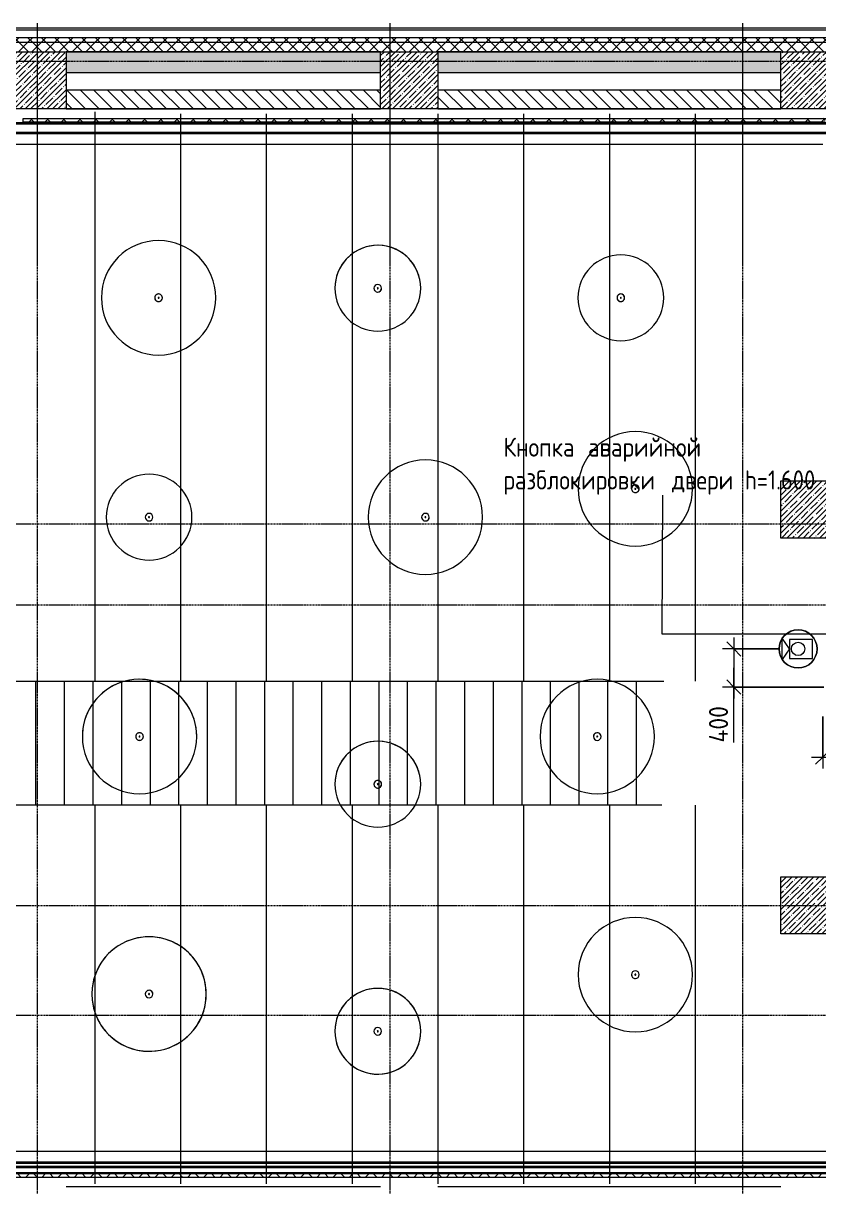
# Model space of a CAD drawing. Header units: millimetres. Extents: x -3917 to 185442, y -8553 to 29000.
# Drawn here: x 22060 to 30407, y 15200 to 27398 of the extents above; entities that cross this region are included whole.
import ezdxf

# ---------------------------------------------------------------- set-up
doc = ezdxf.new("R2010")
doc.units = ezdxf.units.MM
doc.linetypes.add('Осевая', pattern=[31.75, 6.35, -4.7625, 15.875, -4.7625])
for name, color, linetype, lineweight in [('A-ANNO-DIMS', 7, 'Continuous', 9), ('A-ANNO-DIMS-100', 7, 'Continuous', 9), ('A-DETL', 7, 'Continuous', 9), ('A-WALL', 7, 'Continuous', 9), ('A-WALL-3', 7, 'Continuous', 35), ('I-WALL', 7, 'Continuous', 9), ('S-COLS', 7, 'Continuous', 9), ('Оси', 7, 'Continuous', 9), ('Оси-2', 7, 'Осевая', 9)]:
    doc.layers.add(name, color=color, linetype=linetype, lineweight=lineweight)
for name, color, linetype, lineweight, true_color in [('A-WALL-1', 7, 'Continuous', 9, 0x3c3c3c), ('A-WALL-2', 7, 'Continuous', 9, 0x535353), ('A-WALL-FNSH-1', 7, 'Continuous', 9, 0x3c3c3c), ('E-LITE-EQPM-1', 7, 'Continuous', 9, 0xff8080), ('G-ANNO-TEXT-1', 7, 'Continuous', 9, 0x3c3c3c), ('Q-SPCQ-1', 7, 'Continuous', 9, 0x008040), ('S-COLS-1', 9, 'Continuous', 9, 0x808080), ('S-COLS-2', 7, 'Continuous', 9, 0x3c3c3c)]:
    doc.layers.add(name, color=color, linetype=linetype, lineweight=lineweight, true_color=true_color)
doc.styles.add('GOST Common_1', font='GOST_Common.ttf', dxfattribs={"width": 0.9, "height": 200})
doc.styles.add('ISOCPEUR', font='isocpeur.ttf', dxfattribs={"width": 0.9, "height": 250})
doc.styles.add('ISOCPEUR_1', font='isocpeur.ttf', dxfattribs={"width": 0.9, "height": 200})
doc.dimstyles.new('ISO-2_0_0_9К_Средний_округл2', dxfattribs={"dimscale": 304.8, "dimtxt": 199.196235, "dimasz": 0.492126, "dimexe": 0.393701, "dimexo": 0, "dimgap": 0, "dimtad": 1, "dimdec": 0, "dimrnd": 10, "dimzin": 0, "dimdsep": 46, "dimtxsty": 'ISOCPEUR_1', "dimblk1": 'OBLIQUE', "dimblk2": 'OBLIQUE', "dimsah": 1, "dimcen": 0.09, "dimdle": 0.393701, "dimazin": 0, "dimtfac": 1, "dimtdec": 4, "dimtix": 1, "dimtmove": 1, "dimatfit": 3, "dimfxl": 1, "dimtvp": 1, "dimtolj": 1, "dimtzin": 0, "dimarcsym": 2})
doc.dimstyles.new('ISO-2_5_0_9К_БОЛЬШОЙ', dxfattribs={"dimscale": 304.8, "dimtxt": 248.995294, "dimasz": 0.492126, "dimexe": 0.393701, "dimexo": 0.984252, "dimgap": 0, "dimtad": 1, "dimdec": 0, "dimrnd": 10, "dimzin": 0, "dimdsep": 46, "dimtxsty": 'ISOCPEUR', "dimblk1": 'OBLIQUE', "dimblk2": 'OBLIQUE', "dimsah": 1, "dimcen": 0.09, "dimdle": 0.393701, "dimazin": 0, "dimtfac": 1, "dimtdec": 4, "dimtix": 1, "dimtmove": 0, "dimatfit": 3, "dimfxl": 1, "dimtvp": 1, "dimtolj": 1, "dimtzin": 0, "dimarcsym": 2})
pattern_1 = [(45, (0, 0), (-70.71068, 70.71068), []), (135, (0, 0), (-70.71068, -70.71068), [])]
pattern_2 = [(135, (0, 0), (-70.71068, -70.71068), [])]
pattern_3 = [(0, (0, 0), (406.4, 101.6), [33.528, -271.272, 33.528, -271.272, -1625.6]), (0, (0, 0), (406.4, 101.6), [-609.6, 33.528, -576.072, 33.528, -271.272, -711.2]), (0, (0, 0), (406.4, 101.6), [-1524, 33.528, -169.672, 33.528, -474.472]), (120, (152.4, 50.8), (-291.18818, 301.15272), [33.528, -271.272, 33.528, -271.272, -1625.6]), (120, (152.4, 50.8), (-291.18818, 301.15272), [-609.6, 33.528, -576.072, 33.528, -271.272, -711.2]), (120, (152.4, 50.8), (-291.18818, 301.15272), [-1524, 33.528, -169.672, 33.528, -474.472]), (240, (203.2, 254), (-115.21182, -402.75272), [33.528, -271.272, 33.528, -271.272, -1625.6]), (240, (203.2, 254), (-115.21182, -402.75272), [-609.6, 33.528, -576.072, 33.528, -271.272, -711.2]), (240, (203.2, 254), (-115.21182, -402.75272), [-1524, 33.528, -169.672, 33.528, -474.472])]
pattern_4 = [(135, (0, 0), (-84.8528, -84.8528), []), (225, (0, 0), (84.8528, -84.8528), [])]

# ---------------------------------------------------------------- blocks, each defined once
blk = doc.blocks.new('BSC_Колонна _Прямоугольная - 600х600-V6-Сводный план потолков 2 этажа в осях 1-12')
at = {"layer": 'S-COLS-1'}
h = blk.add_hatch(dxfattribs=at)
h.set_pattern_fill('FP_9', color=256, style=0, pattern_type=2)
h.set_pattern_definition([(45, (-26110, -26800), (-57.02463, 57.02463), []), (45, (-26052.975, -26800), (-57.02463, 57.02463), [100.806, -20.161, 3.353, -16.808])])
h.paths.add_polyline_path([(-300, -300), (300, -300), (300, 300), (-300, 300)])
at = {"layer": 'S-COLS-2'}
for p, q in [((-300, 300), (300, 300)), ((-300, -300), (-300, 300)), ((300, 300), (300, -300)), ((300, -300), (-300, -300))]:
    blk.add_line(p, q, dxfattribs=at)
blk = doc.blocks.new('BSC_Колонна _Прямоугольная - 600х600-V22-Сводный план потолков 2 этажа в осях 1-12')
at = {"layer": 'S-COLS-1'}
h = blk.add_hatch(dxfattribs=at)
h.set_pattern_fill('FP_32', color=256, style=0, pattern_type=2)
h.set_pattern_definition([(45, (-30310, -26800), (-57.02463, 57.02463), []), (45, (-30252.975, -26800), (-57.02463, 57.02463), [100.806, -20.161, 3.353, -16.808])])
h.paths.add_polyline_path([(-300, -300), (300, -300), (300, 300), (-300, 300)])
at = {"layer": 'S-COLS-2'}
for p, q in [((-300, 300), (300, 300)), ((-300, -300), (-300, 300)), ((300, 300), (300, -300)), ((300, -300), (-300, -300))]:
    blk.add_line(p, q, dxfattribs=at)
blk = doc.blocks.new('BSC_Колонна _Прямоугольная - 600х600-V30-Сводный план потолков 2 этажа в осях 1-12')
at = {"layer": 'S-COLS-1'}
h = blk.add_hatch(dxfattribs=at)
h.set_pattern_fill('FP_39', color=256, style=0, pattern_type=2)
h.set_pattern_definition([(45, (-22210, -26800), (-57.02463, 57.02463), []), (45, (-22152.975, -26800), (-57.02463, 57.02463), [100.806, -20.161, 3.353, -16.808])])
h.paths.add_polyline_path([(-300, -300), (300, -300), (300, 300), (-300, 300)])
at = {"layer": 'S-COLS-2'}
for p, q in [((-300, 300), (300, 300)), ((-300, -300), (-300, 300)), ((300, 300), (300, -300)), ((300, -300), (-300, -300))]:
    blk.add_line(p, q, dxfattribs=at)
blk = doc.blocks.new('Освещение амфитеатр - 1200мм  Ral5024-33001715-Сводный план потолков 2 этажа в осях 1-12')
at = {"layer": 'E-LITE-EQPM-1'}
for radius, start, end in [(600, 360, 180), (600, 0, 180), (600, 180, 360), (40, 60, 180), (40, 150, 180), (40, 180, 360), (40, 180, 195), (40, 135, 150), (40, 90, 135), (5, 60, 180), (5, 135, 180), (5, 180, 300), (5, 120, 135), (5, 45, 120), (40, 75, 90), (5, 0, 60), (5, 30, 45), (5, 15, 30), (5, 360, 15), (40, 45, 75), (40, 0, 60), (40, 30, 45), (40, 360, 30), (40, 345, 360), (600, 180, 360), (40, 195, 225), (40, 225, 240), (40, 240, 285), (5, 180, 360), (5, 300, 330), (5, 330, 360), (40, 285, 300), (40, 300, 330), (40, 330, 345)]:
    blk.add_arc((0, 0), radius, start, end, dxfattribs=at)
blk = doc.blocks.new('Освещение амфитеатр - 1200мм ral1015-33002351-Сводный план потолков 2 этажа в осях 1-12')
at = {"layer": 'E-LITE-EQPM-1'}
for radius, start, end in [(600, 0, 180), (600, 360, 139.0909), (600, 139.0909, 171.8182), (600, 171.8182, 180), (600, 180, 360), (40, 165, 180), (40, 165, 180), (40, 180, 195), (40, 180, 195), (40, 150, 165), (40, 150, 165), (40, 135, 150), (40, 135, 150), (40, 120, 135), (40, 120, 135), (40, 105, 120), (40, 105, 120), (40, 90, 105), (40, 90, 105), (5, 135, 165), (5, 150, 165), (5, 165, 180), (5, 165, 180), (5, 180, 225), (5, 180, 195), (5, 120, 135), (5, 120, 135), (5, 135, 150), (5, 105, 120), (5, 105, 120), (5, 45, 105), (5, 90, 105), (40, 75, 90), (40, 75, 90), (5, 75, 90), (5, 60, 75), (5, 45, 60), (5, 30, 45), (5, 30, 45), (5, 15, 30), (5, 15, 30), (5, 360, 15), (5, 0, 15), (40, 45, 75), (40, 60, 75), (40, 45, 60), (40, 15, 45), (40, 30, 45), (40, 15, 30), (40, 330, 360), (40, 0, 15), (40, 360, 15), (40, 345, 360), (600, 180, 360), (40, 195, 210), (40, 195, 210), (40, 210, 225), (40, 210, 225), (40, 225, 240), (40, 225, 285), (40, 240, 255), (40, 255, 270), (5, 195, 210), (5, 210, 225), (5, 225, 240), (5, 225, 240), (5, 240, 255), (5, 240, 255), (5, 255, 270), (5, 255, 270), (5, 270, 285), (5, 270, 285), (40, 270, 285), (5, 285, 300), (5, 285, 300), (5, 300, 315), (5, 300, 315), (5, 330, 345), (5, 330, 345), (5, 315, 330), (5, 315, 330), (5, 345, 360), (5, 345, 360), (40, 285, 345), (40, 285, 300), (40, 300, 315), (40, 315, 330)]:
    blk.add_arc((0, 0), radius, start, end, dxfattribs=at)
blk = doc.blocks.new('Освещение амфитеатр - 1200мм  Ral5024-V67-Сводный план потолков 2 этажа в осях 1-12')
at = {"layer": 'E-LITE-EQPM-1'}
for radius, start, end in [(600, 0, 180), (600, 122.7273, 130.9091), (600, 57.2727, 122.7273), (600, 49.0909, 57.2727), (600, 130.9091, 163.6364), (600, 40.9091, 49.0909), (600, 32.7273, 40.9091), (600, 16.3636, 32.7273), (600, 163.6364, 171.8182), (600, 360, 16.3636), (600, 171.8182, 180), (600, 180, 188.1818), (40, 360, 180), (40, 165, 180), (40, 180, 360), (40, 180, 360), (40, 150, 165), (40, 120, 150), (40, 0, 120), (5, 0, 180), (5, 150, 180), (5, 180, 195), (5, 180, 195), (5, 120, 135), (5, 135, 150), (5, 105, 120), (5, 45, 105), (5, 30, 45), (5, 15, 30), (5, 360, 15), (600, 180, 360), (600, 188.1818, 196.3636), (600, 220.9091, 360), (5, 195, 360), (5, 195, 210), (5, 210, 255), (5, 255, 300), (5, 300, 330), (5, 330, 360), (600, 196.3636, 204.5455), (600, 204.5455, 212.7273), (600, 212.7273, 220.9091)]:
    blk.add_arc((0, 0), radius, start, end, dxfattribs=at)
blk = doc.blocks.new('Видеокамера - Желтый-33019066-Сводный план потолков 2 этажа в осях 1-12')
at = {"layer": 'Q-SPCQ-1'}
for p, q in [((89, 100), (-151, 100)), ((-151, 100), (-151, -100)), ((89, 0), (167, 111)), ((89, -100), (89, 100)), ((89, 0), (167, -111)), ((167, 111), (167, -111)), ((-151, -100), (89, -100))]:
    blk.add_line(p, q, dxfattribs=at)
for radius in [200, 70]:
    blk.add_circle((0, 0), radius, dxfattribs=at)
for start, end in [(0, 180), (180, 360)]:
    blk.add_arc((0, 0), 200, start, end, dxfattribs=at)
blk = doc.blocks.new('Освещение амфитеатр - 900мм ral5024-V74-Сводный план потолков 2 этажа в осях 1-12')
at = {"layer": 'E-LITE-EQPM-1'}
for radius, start, end in [(450, 360, 180), (450, 0, 180), (450, 180, 360), (40, 0, 180), (40, 150, 180), (40, 180, 360), (40, 180, 195), (40, 90, 150), (5, 15, 180), (5, 135, 180), (5, 120, 135), (5, 45, 120), (40, 30, 90), (5, 30, 45), (5, 15, 30), (40, 315, 360), (40, 360, 30), (450, 180, 360), (40, 195, 225), (40, 225, 240), (40, 240, 285), (5, 195, 360), (5, 195, 300), (5, 300, 315), (5, 330, 360), (5, 315, 330), (40, 285, 315)]:
    blk.add_arc((0, 0), radius, start, end, dxfattribs=at)
blk = doc.blocks.new('Освещение амфитеатр - 1200мм ral1015-V75-Сводный план потолков 2 этажа в осях 1-12')
at = {"layer": 'E-LITE-EQPM-1'}
for radius, start, end in [(600, 360, 180), (600, 0, 180), (600, 180, 360), (40, 0, 180), (40, 90, 180), (40, 180, 360), (40, 180, 195), (5, 0, 180), (5, 150, 165), (5, 165, 180), (5, 180, 300), (5, 120, 135), (5, 135, 150), (5, 45, 120), (40, 60, 90), (5, 30, 45), (5, 15, 30), (5, 360, 15), (40, 15, 60), (40, 360, 15), (40, 345, 360), (600, 180, 360), (40, 195, 225), (40, 225, 270), (5, 180, 360), (40, 270, 300), (5, 300, 330), (5, 330, 360), (40, 300, 345)]:
    blk.add_arc((0, 0), radius, start, end, dxfattribs=at)
blk = doc.blocks.new('Освещение амфитеатр - 900мм ral5024-V76-Сводный план потолков 2 этажа в осях 1-12')
at = {"layer": 'E-LITE-EQPM-1'}
blk.add_line((-37, 448), (-37, 448), dxfattribs=at)
for radius, start, end in [(450, 0, 180), (450, 94.738, 180), (450, 360, 94.7368), (450, 180, 360), (40, 0, 180), (40, 120, 180), (40, 180, 360), (40, 180, 225), (40, 90, 120), (5, 15, 180), (5, 135, 180), (5, 120, 135), (5, 45, 120), (40, 45, 90), (5, 30, 45), (5, 15, 30), (40, 15, 45), (40, 330, 360), (40, 360, 15), (450, 180, 360), (40, 225, 255), (40, 255, 300), (5, 195, 360), (5, 195, 300), (5, 300, 330), (5, 330, 360), (40, 300, 330)]:
    blk.add_arc((0, 0), radius, start, end, dxfattribs=at)
blk = doc.blocks.new('Освещение амфитеатр - 1200мм  Ral5024-V77-Сводный план потолков 2 этажа в осях 1-12')
at = {"layer": 'E-LITE-EQPM-1'}
for radius, start, end in [(600, 360, 180), (600, 0, 180), (600, 180, 360), (40, 0, 180), (40, 120, 180), (40, 180, 360), (40, 180, 360), (40, 30, 120), (5, 0, 180), (5, 135, 180), (5, 180, 300), (5, 120, 135), (5, 45, 120), (5, 30, 45), (5, 15, 30), (5, 360, 15), (40, 360, 30), (600, 180, 360), (5, 180, 360), (5, 300, 330), (5, 330, 360)]:
    blk.add_arc((0, 0), radius, start, end, dxfattribs=at)
blk = doc.blocks.new('Освещение амфитеатр - 1200мм  Ral5024-V78-Сводный план потолков 2 этажа в осях 1-12')
at = {"layer": 'E-LITE-EQPM-1'}
for radius, start, end in [(600, 360, 180), (600, 0, 180), (600, 180, 360), (40, 0, 180), (40, 360, 180), (40, 180, 360), (40, 180, 225), (5, 0, 180), (5, 135, 180), (5, 180, 300), (5, 120, 135), (5, 45, 120), (40, 270, 360), (5, 30, 45), (5, 15, 30), (5, 360, 15), (600, 180, 360), (40, 225, 270), (5, 180, 360), (5, 300, 315), (5, 330, 360), (5, 315, 330)]:
    blk.add_arc((0, 0), radius, start, end, dxfattribs=at)
blk = doc.blocks.new('Стены наклон_ амфитеатр - Стены наклон_ амфитеатр-32992696-Сводный план потолков 2 этажа в осях 1-12')
at = {"layer": 'A-WALL-2'}
for p, q in [((31041, 15570), (21879, 15570)), ((21879, 15455), (21879, 15570)), ((31041, 15455), (31041, 15570)), ((21879, 15405), (21879, 15350))]:
    blk.add_line(p, q, dxfattribs=at)
at = {"layer": 'A-WALL-3'}
for p, q in [((21879, 15405), (21879, 15455)), ((21879, 15455), (31041, 15455)), ((31010, 15405), (21879, 15405)), ((31010, 15350), (31010, 15405)), ((31041, 15455), (31041, 15350)), ((31041, 15350), (31010, 15350))]:
    blk.add_line(p, q, dxfattribs=at)
blk = doc.blocks.new('Освещение амфитеатр - 1200мм-32999992-Сводный план потолков 2 этажа в осях 1-12')
at = {"layer": 'E-LITE-EQPM-1'}
for radius, start, end in [(600, 360, 180), (600, 0, 180), (600, 180, 360), (40, 0, 180), (40, 360, 180), (40, 180, 360), (40, 180, 300), (5, 0, 180), (5, 135, 180), (5, 180, 300), (5, 120, 135), (5, 45, 120), (5, 30, 45), (5, 15, 30), (5, 360, 15), (40, 300, 360), (600, 180, 360), (5, 180, 360), (5, 300, 330), (5, 330, 360)]:
    blk.add_arc((0, 0), radius, start, end, dxfattribs=at)
blk = doc.blocks.new('Освещение амфитеатр - 900мм-33000844-Сводный план потолков 2 этажа в осях 1-12')
at = {"layer": 'E-LITE-EQPM-1'}
for radius, start, end in [(450, 360, 180), (450, 0, 180), (450, 180, 360), (40, 0, 180), (40, 360, 180), (40, 180, 360), (40, 180, 360), (5, 15, 180), (5, 135, 180), (5, 120, 135), (5, 45, 120), (5, 30, 45), (5, 15, 30), (450, 180, 360), (5, 195, 360), (5, 195, 300), (5, 300, 330), (5, 330, 360)]:
    blk.add_arc((0, 0), radius, start, end, dxfattribs=at)
blk = doc.blocks.new('Освещение амфитеатр - 900мм-V79-Сводный план потолков 2 этажа в осях 1-12')
at = {"layer": 'E-LITE-EQPM-1'}
blk.add_line((-37, 448), (-37, 448), dxfattribs=at)
for radius, start, end in [(450, 0, 180), (450, 94.738, 180), (450, 360, 94.7368), (450, 180, 360), (40, 0, 180), (40, 360, 180), (40, 180, 360), (40, 180, 225), (5, 15, 180), (5, 135, 180), (5, 120, 135), (5, 45, 120), (5, 30, 45), (5, 15, 30), (40, 345, 360), (450, 180, 360), (40, 225, 300), (5, 195, 360), (5, 195, 300), (5, 300, 330), (5, 330, 360), (40, 300, 315), (40, 315, 345)]:
    blk.add_arc((0, 0), radius, start, end, dxfattribs=at)
blk = doc.blocks.new('Освещение амфитеатр - 900мм-V80-Сводный план потолков 2 этажа в осях 1-12')
at = {"layer": 'E-LITE-EQPM-1'}
for p, q in [((-37, 448), (-37, 448)), ((-5, 0), (-5, 0)), ((-5, 0), (-5, 0)), ((5, 0), (5, 0)), ((40, 0), (40, 0)), ((450, 0), (450, 0)), ((-37, -448), (-37, -448))]:
    blk.add_line(p, q, dxfattribs=at)
for radius, start, end in [(450, 0, 180), (450, 94.738, 180), (450, 360, 94.7368), (450, 180, 265.262), (40, 0, 180), (40, 360, 180), (40, 180, 360), (40, 180, 359.9929), (5, 15, 180), (5, 135, 180), (5, 120, 135), (5, 45, 120), (5, 30, 45), (5, 15, 30), (450, 180, 360), (450, 265.2632, 359.9994), (5, 195, 360), (5, 195, 300), (5, 300, 330), (5, 330, 359.9429)]:
    blk.add_arc((0, 0), radius, start, end, dxfattribs=at)
blk = doc.blocks.new('Стены наклон_ амфитеатр1 - Стены наклон_ амфитеатр-33007412-Сводный план потолков 2 этажа в осях 1-12')
at = {"layer": 'A-WALL-2'}
for p, q in [((21879, 26246), (21879, 26131)), ((21879, 26131), (30449, 26131))]:
    blk.add_line(p, q, dxfattribs=at)
at = {"layer": 'A-WALL-3'}
for p, q in [((21879, 26246), (21879, 26351)), ((21879, 26351), (30610, 26351)), ((30610, 26351), (30610, 26246)), ((30610, 26246), (21879, 26246))]:
    blk.add_line(p, q, dxfattribs=at)
blk = doc.blocks.new('BSC_Колонна _Прямоугольная - 600х600-V83-Сводный план потолков 2 этажа в осях 1-12')
at = {"layer": 'S-COLS-1'}
h = blk.add_hatch(dxfattribs=at)
h.set_pattern_fill('FP_94', color=256, style=0, pattern_type=2)
h.set_pattern_definition([(45, (-30310, -18150), (-57.02463, 57.02463), []), (45, (-30252.975, -18150), (-57.02463, 57.02463), [100.806, -20.161, 3.353, -16.808])])
h.paths.add_polyline_path([(-300, -300), (300, -300), (300, 300), (-300, 300)])
at = {"layer": 'S-COLS-2'}
for p, q in [((-300, 300), (300, 300)), ((-300, -300), (-300, 300)), ((300, 300), (300, -300)), ((300, -300), (-300, -300))]:
    blk.add_line(p, q, dxfattribs=at)
blk = doc.blocks.new('BSC_Колонна _Прямоугольная - 600х600-V84-Сводный план потолков 2 этажа в осях 1-12')
at = {"layer": 'S-COLS-1'}
h = blk.add_hatch(dxfattribs=at)
h.set_pattern_fill('FP_95', color=256, style=0, pattern_type=2)
h.set_pattern_definition([(45, (-30310, -22300), (-57.02463, 57.02463), []), (45, (-30252.975, -22300), (-57.02463, 57.02463), [100.806, -20.161, 3.353, -16.808])])
h.paths.add_polyline_path([(-300, -300), (300, -300), (300, 300), (-300, 300)])
at = {"layer": 'S-COLS-2'}
for p, q in [((-300, 300), (300, 300)), ((-300, -300), (-300, 300)), ((300, 300), (300, -300)), ((300, -300), (-300, -300))]:
    blk.add_line(p, q, dxfattribs=at)
blk = doc.blocks.new('DIMBLOCK30-Сводный план потолков 2 этажа в осях 1-12')
at = {"layer": 'A-ANNO-DIMS-100'}
for p, q in [((30449, 20129), (30449, 19585)), ((30449, 19705), (30449, 20129)), ((31794, 19834), (31794, 19585)), ((31794, 19705), (31794, 19834)), ((30329, 19705), (31794, 19705))]:
    blk.add_line(p, q, dxfattribs=at)
at = {"layer": 'A-ANNO-DIMS-100', "lineweight": 20}
for p, q in [((30449, 19705), (30524, 19780)), ((31794, 19705), (31869, 19780)), ((30449, 19705), (30374, 19630)), ((31794, 19705), (31719, 19630))]:
    blk.add_line(p, q, dxfattribs=at)
at = {"layer": 'A-ANNO-DIMS-100', "color": 0, "insert": (30906, 20031), "char_height": 250, "width": 517.14, "attachment_point": 1, "line_spacing_factor": 1.149209, "style": 'ISOCPEUR'}
blk.add_mtext('1/2', dxfattribs=at)
blk = doc.blocks.new('_Oblique')
at = {"color": 0, "linetype": 'ByBlock', "lineweight": -2}
blk.add_line((-0.5, -0.5), (0.5, 0.5), dxfattribs=at)
blk = doc.blocks.new('DIMBLOCK77-Сводный план потолков 2 этажа в осях 1-12')
at = {"layer": 'A-ANNO-DIMS-100', "lineweight": 20}
for p, q in [((29516, 20839), (29441, 20914)), ((29516, 20839), (29591, 20764)), ((29516, 20439), (29441, 20514)), ((29516, 20439), (29591, 20364))]:
    blk.add_line(p, q, dxfattribs=at)
at = {"layer": 'A-ANNO-DIMS-100'}
for p, q in [((29516, 20959), (29516, 20319)), ((29990, 20839), (29396, 20839)), ((29516, 20839), (29990, 20839)), ((29516, 20355), (29516, 20639)), ((30460, 20439), (29396, 20439)), ((29516, 20439), (30460, 20439)), ((29516, 19857), (29516, 20355))]:
    blk.add_line(p, q, dxfattribs=at)
at = {"layer": 'A-ANNO-DIMS-100', "color": 0, "insert": (29255, 19857), "char_height": 200, "width": 478.07, "attachment_point": 1, "rotation": 90, "line_spacing_factor": 1.149209, "style": 'ISOCPEUR_1'}
blk.add_mtext('400', dxfattribs=at)

msp = doc.modelspace()

# ---------------------------------------------------------------- hatches: boundary and pattern name
at = {"layer": 'A-WALL'}
h = msp.add_hatch(dxfattribs=at)
h.set_pattern_fill('FP_12', color=256, style=0, pattern_type=2)
h.set_pattern_definition(pattern_1)
h.paths.add_polyline_path([(33610, 27200), (33710, 27200), (33710, 27250), (19610.3, 27250), (19610.3, 27200), (32466.7, 27200)])
h.paths.add_polyline_path([(17810.3, 27200), (18710.3, 27200), (18710.3, 27250), (17810.3, 27250)])
h.paths.add_polyline_path([(16910.3, 27200), (16910.3, 27250), (16010.3, 27250), (16010.3, 27200), (16573.9, 27200)])
h.paths.add_polyline_path([(15110.3, 27200), (15110.3, 27250), (13689, 27250), (13689, 27200), (14128.8, 27200)])
h = msp.add_hatch(dxfattribs=at)
h.set_pattern_fill('FP_12', color=256, style=0, pattern_type=2)
h.set_pattern_definition(pattern_1)
h.paths.add_polyline_path([(33610, 27100), (33610, 27200), (19610.3, 27200), (19610.3, 27100), (32466.7, 27100)])
h.paths.add_polyline_path([(18110.3, 27100), (18710.3, 27100), (18710.3, 27200), (17810.3, 27199.8), (17810.3, 27100)])
h.paths.add_polyline_path([(16010.3, 27100), (16910.3, 27100), (16910.3, 27200), (16010.3, 27200)])
h.paths.add_polyline_path([(15110.3, 27100), (15110.3, 27200), (13689, 27200), (13689, 27100), (14310, 27100)])
at = {"layer": 'I-WALL'}
h = msp.add_hatch(dxfattribs=at)
h.set_pattern_fill('FP_13', color=256, style=0, pattern_type=2)
h.set_pattern_definition([(45, (0, 0), (-57.02463, 57.02463), []), (45, (57.025, 0), (-57.02463, 57.02463), [100.806, -20.161, 3.353, -16.808])])
h.paths.add_polyline_path([(32466.7, 26880), (33010, 26880), (33010, 27100), (30610, 27100), (30610, 26880), (31244.2, 26880)])
h.paths.add_polyline_path([(30010, 26880), (30010, 27100), (26410, 27100), (26410, 26880), (28799.2, 26880)])
h.paths.add_polyline_path([(25810, 26880), (25810, 27100), (22510, 27100), (22510, 26880), (23909, 26880)])
h = msp.add_hatch(dxfattribs=at)
h.set_pattern_fill('FP_11', color=256, style=0, pattern_type=2)
h.set_pattern_definition(pattern_2)
h.paths.add_polyline_path([(25810, 26500), (25810, 26700), (22510, 26700), (22510, 26500), (23909, 26500)])
h = msp.add_hatch(dxfattribs=at)
h.set_pattern_fill('FP_11', color=256, style=0, pattern_type=2)
h.set_pattern_definition(pattern_2)
h.paths.add_polyline_path([(30010, 26500), (30010, 26700), (26410, 26700), (26410, 26500), (28799.2, 26500)])
h = msp.add_hatch(dxfattribs=at)
h.set_pattern_fill('FP_82', color=256, style=0, pattern_type=2)
h.set_pattern_definition(pattern_4)
h.paths.add_polyline_path([(30473, 26364), (30473, 26401), (22060, 26401), (22060, 26364), (30460, 26364)])
h = msp.add_hatch(dxfattribs=at)
h.set_pattern_fill('FP_81', color=256, style=0, pattern_type=2)
h.set_pattern_definition(pattern_3)
h.paths.add_polyline_path([(30460, 26351), (30460, 26364), (22060, 26364), (22060, 26351), (30021.7, 26351)])
h = msp.add_hatch(dxfattribs=at)
h.set_pattern_fill('FP_81', color=256, style=0, pattern_type=2)
h.set_pattern_definition(pattern_3)
h.paths.add_polyline_path([(31010, 15337), (31010, 15350), (21910, 15350), (21910, 15337), (28799.2, 15337)])
h = msp.add_hatch(dxfattribs=at)
h.set_pattern_fill('FP_82', color=256, style=0, pattern_type=2)
h.set_pattern_definition(pattern_4)
h.paths.add_polyline_path([(31010, 15300), (31010, 15337), (21910, 15337), (21910, 15300), (28799.2, 15300)])

# ---------------------------------------------------------------- linework, layer by layer
at = {"layer": 'A-DETL'}
for p, q in [((22810, 26469), (22810, 20500)), ((23710, 26450), (23710, 20500)), ((24610, 26450), (24610, 20500)), ((25510, 26450), (25510, 20500)), ((26410, 26450), (26410, 20500)), ((27310, 26450), (27310, 20500)), ((28210, 26450), (28210, 20500)), ((29110, 26450), (29110, 20500)), ((21890, 20500), (28781, 20500)), ((22190, 20500), (22190, 19200)), ((22490, 20500), (22490, 19200)), ((22790, 20500), (22790, 19200)), ((23090, 20500), (23090, 19200)), ((23390, 20500), (23390, 19200)), ((23690, 20500), (23690, 19200)), ((23990, 20500), (23990, 19200)), ((24290, 20500), (24290, 19200)), ((24590, 20500), (24590, 19200)), ((24890, 20500), (24890, 19200)), ((25190, 20500), (25190, 19200)), ((25490, 20500), (25490, 19200)), ((25790, 20500), (25790, 19200)), ((26090, 20500), (26090, 19200)), ((26390, 20500), (26390, 19200)), ((26690, 20500), (26690, 19200)), ((26990, 20500), (26990, 19200)), ((27290, 20500), (27290, 19200)), ((27590, 20500), (27590, 19200)), ((27890, 20500), (27890, 19200)), ((28190, 20500), (28190, 19200)), ((28490, 20500), (28490, 19200)), ((28760, 19200), (21890, 19200)), ((22810, 19200), (22810, 15231)), ((23710, 19200), (23710, 15231)), ((24610, 19200), (24610, 15231)), ((25510, 19200), (25510, 15231)), ((26410, 19200), (26410, 15231)), ((27310, 19200), (27310, 15231)), ((28210, 19200), (28210, 15231)), ((29110, 19200), (29110, 15231))]:
    msp.add_line(p, q, dxfattribs=at)
at = {"layer": 'A-WALL'}
for p, q in [((19610.3, 27330), (33840, 27330)), ((19610.3, 27250), (33760, 27250)), ((19610.3, 27200), (33710, 27200)), ((22510, 27100), (25810, 27100)), ((26410, 27100), (30010, 27100)), ((22060, 26351), (22060, 26401)), ((22060, 26401), (30510, 26401)), ((22060, 26364), (30473, 26364)), ((21910, 15337), (31010, 15337)), ((21910, 15300), (31010, 15300))]:
    msp.add_line(p, q, dxfattribs=at)
at = {"layer": 'A-WALL-1'}
for p, q in [((25810, 27100), (22510, 27100)), ((30010, 27100), (26410, 27100)), ((25810, 26880), (22510, 26880)), ((30010, 26880), (26410, 26880)), ((22510, 26700), (25810, 26700)), ((26410, 26700), (30010, 26700)), ((22510, 26501), (25810, 26501)), ((25810, 26500), (22510, 26500)), ((26410, 26501), (30010, 26501)), ((30010, 26500), (26410, 26500)), ((30460, 26351), (21910, 26351)), ((21890, 15350), (31030, 15350)), ((25810, 15200), (22510, 15200)), ((30010, 15200), (26410, 15200))]:
    msp.add_line(p, q, dxfattribs=at)
at = {"layer": 'A-WALL-FNSH-1'}
msp.add_line((19610.3, 27350), (33860, 27350), dxfattribs=at)
at = {"layer": 'G-ANNO-TEXT-1'}
for p, q in [((28764, 20993.4), (28770.8, 22450.5)), ((32817, 20993.4), (28764, 20993.4))]:
    msp.add_line(p, q, dxfattribs=at)
at = {"layer": 'Оси'}
for p, q in [((22210, 24898.1), (22210, 27398.1)), ((25910, 24898.1), (25910, 27398.1)), ((29610, 24898.1), (29610, 27398.1))]:
    msp.add_line(p, q, dxfattribs=at)
at = {"layer": 'Оси-2'}
for p, q in [((-599.2, 27000), (31340, 27000)), ((22210, 593.7), (22210, 24898.1)), ((25910, 593.7), (25910, 24898.1)), ((29610, 593.7), (29610, 24898.1)), ((-599.2, 22150), (35990, 22150)), ((-599.2, 21300), (35990, 21300)), ((-599.2, 18150), (35990, 18150)), ((-599.2, 17000), (35990, 17000))]:
    msp.add_line(p, q, dxfattribs=at)

# ---------------------------------------------------------------- block references
at = {"layer": 'A-WALL-2'}
for name in ['Стены наклон_ амфитеатр1 - Стены наклон_ амфитеатр-33007412-Сводный план потолков 2 этажа в осях 1-12', 'Стены наклон_ амфитеатр - Стены наклон_ амфитеатр-32992696-Сводный план потолков 2 этажа в осях 1-12']:
    msp.add_blockref(name, (0, 0), dxfattribs=at)
at = {"layer": 'E-LITE-EQPM-1'}
for name, p in [('Освещение амфитеатр - 1200мм  Ral5024-33001715-Сводный план потолков 2 этажа в осях 1-12', (23480, 24520)), ('Освещение амфитеатр - 900мм-V79-Сводный план потолков 2 этажа в осях 1-12', (25780, 24620)), ('Освещение амфитеатр - 900мм ral5024-V74-Сводный план потолков 2 этажа в осях 1-12', (28330, 24520)), ('Освещение амфитеатр - 1200мм ral1015-V75-Сводный план потолков 2 этажа в осях 1-12', (28482.5, 22517.5)), ('Освещение амфитеатр - 1200мм-32999992-Сводный план потолков 2 этажа в осях 1-12', (26280, 22220)), ('Освещение амфитеатр - 900мм-33000844-Сводный план потолков 2 этажа в осях 1-12', (23380, 22220)), ('Освещение амфитеатр - 1200мм ral1015-33002351-Сводный план потолков 2 этажа в осях 1-12', (23280, 19920)), ('Освещение амфитеатр - 1200мм  Ral5024-V77-Сводный план потолков 2 этажа в осях 1-12', (28082.5, 19920)), ('Освещение амфитеатр - 900мм ral5024-V76-Сводный план потолков 2 этажа в осях 1-12', (25780, 19420)), ('Освещение амфитеатр - 1200мм  Ral5024-V78-Сводный план потолков 2 этажа в осях 1-12', (28482.5, 17423.4)), ('Освещение амфитеатр - 1200мм  Ral5024-V67-Сводный план потолков 2 этажа в осях 1-12', (23380, 17220)), ('Освещение амфитеатр - 900мм-V80-Сводный план потолков 2 этажа в осях 1-12', (25780, 16830))]:
    msp.add_blockref(name, p, dxfattribs=at)
at = {"layer": 'Q-SPCQ-1', "rotation": 180}
msp.add_blockref('Видеокамера - Желтый-33019066-Сводный план потолков 2 этажа в осях 1-12', (30190, 20839), dxfattribs=at)
at = {"layer": 'S-COLS'}
for name, p in [('BSC_Колонна _Прямоугольная - 600х600-V30-Сводный план потолков 2 этажа в осях 1-12', (22210, 26800)), ('BSC_Колонна _Прямоугольная - 600х600-V6-Сводный план потолков 2 этажа в осях 1-12', (26110, 26800)), ('BSC_Колонна _Прямоугольная - 600х600-V22-Сводный план потолков 2 этажа в осях 1-12', (30310, 26800)), ('BSC_Колонна _Прямоугольная - 600х600-V84-Сводный план потолков 2 этажа в осях 1-12', (30310, 22300)), ('BSC_Колонна _Прямоугольная - 600х600-V83-Сводный план потолков 2 этажа в осях 1-12', (30310, 18150))]:
    msp.add_blockref(name, p, dxfattribs=at)

# ---------------------------------------------------------------- texts
at = {"layer": 'G-ANNO-TEXT-1', "char_height": 200, "attachment_point": 1, "style": 'GOST Common_1'}
for s, insert, width in [('аварийной', (27985.4, 23054.1), 1471.898), ('Кнопка', (27098.4, 23054.1), 995.696), ('\\fGOST Common|b0|i0|c204|p34|;\\W.9; ', (27919.9, 23054.1), 79.367), ('\\fGOST Common|b0|i0|c204|p34|;\\W.9; ', (29199.8, 23054.1), 79.367), ('разблокировки', (27098.4, 22710.1), 2063.544), ('\\fGOST Common|b0|i0|c204|p34|;\\W.9; ', (28801, 22710.1), 79.367), (' h=1.600', (29521.3, 22710.1), 1046.202), ('двери', (28866.5, 22710.1), 793.671)]:
    msp.add_mtext(s, dxfattribs=dict(at, insert=insert, width=width))

# ---------------------------------------------------------------- dimensions: what is measured, and where the dimension line sits
at = {"layer": 'A-ANNO-DIMS'}
dim = msp.add_linear_dim(base=(29516.3, 20439), p1=(29990, 20839), p2=(30460, 20439), angle=90, dimstyle='ISO-2_0_0_9К_Средний_округл2', override={"dimpost": '<>', "dimfxl": 617.170965}, dxfattribs=at)
dim.commit()
dim.dimension.update_dxf_attribs({"geometry": 'DIMBLOCK77-Сводный план потолков 2 этажа в осях 1-12', "text_midpoint": (29388.4, 20096), "dimtype": 160, "text_rotation": 90})
dim = msp.add_linear_dim(base=(31794.5, 19704.7), p1=(30449, 20429), p2=(31794.5, 19533.9), text='1/2', dimstyle='ISO-2_5_0_9К_БОЛЬШОЙ', override={"dimpost": '<>', "dimfxl": 1616.013847}, dxfattribs=at)
dim.commit()
dim.dimension.update_dxf_attribs({"geometry": 'DIMBLOCK30-Сводный план потолков 2 этажа в осях 1-12', "text_midpoint": (31121.7, 19829.7)})

doc.saveas('drawing.dxf')
